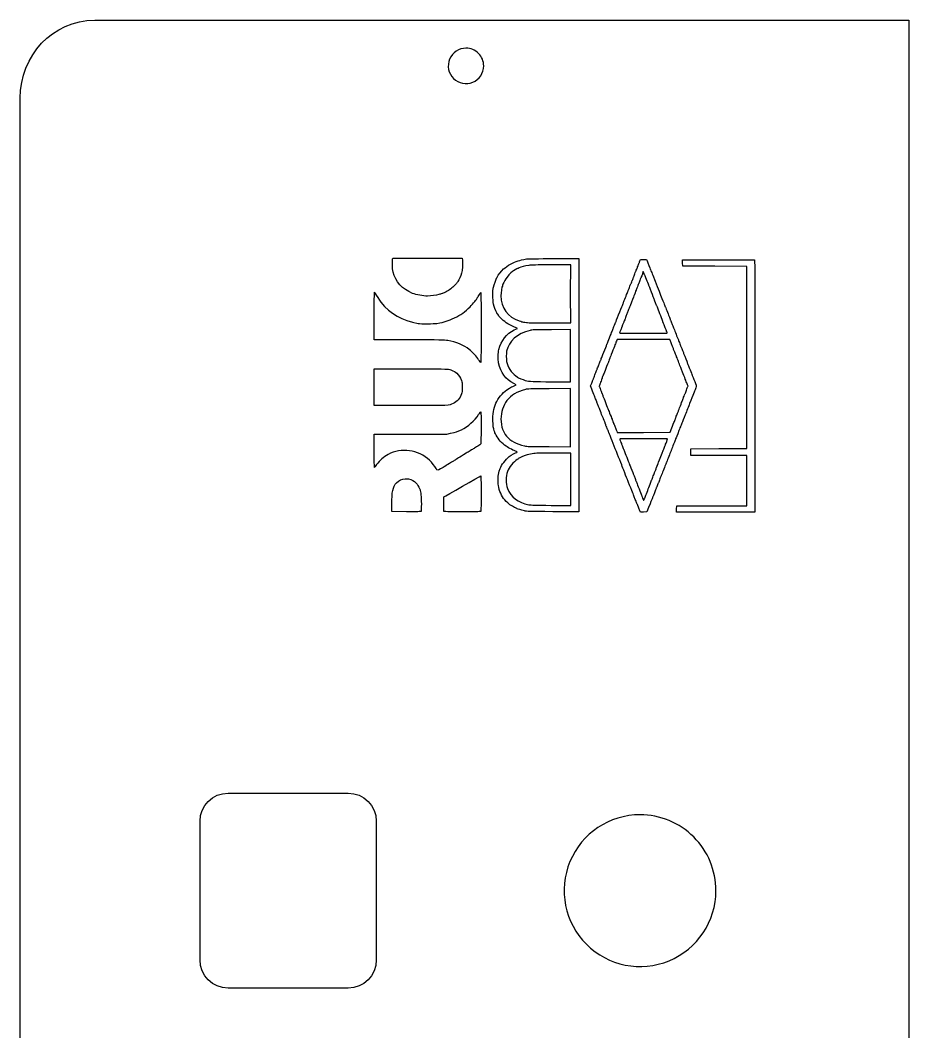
# Model space of a CAD drawing. Extents: x -79 to 143, y 137 to 297.
# Drawn here: x 0.1 to 70.1, y 217.2 to 296.9 of the extents above; entities that cross this region are included whole.
import ezdxf

# ---------------------------------------------------------------- set-up
doc = ezdxf.new("R2010")
doc.units = 0
doc.layers.add('Vrstva_1', color=7, linetype='CONTINUOUS')

msp = doc.modelspace()

# ---------------------------------------------------------------- linework, layer by layer
at = {"layer": 'Vrstva_1', "color": 7}
for points in [[(70.132368, 296.86771), (70.132368, 136.867768), (5.99985, 136.867768)], [(5.99985, 296.86771), (70.132368, 296.86771)], [(0.132376, 142.735558), (0.132376, 290.73527)]]:
    msp.add_lwpolyline(points, dxfattribs=at)
for points in [[(35.250248, 294.662929)], [(48.964031, 234.261371)]]:
    msp.add_lwpolyline(points, close=True, dxfattribs=at)
at = {"layer": 'Vrstva_1', "color": 5}
for points in [[(29.469057, 278.050285), (29.487957, 278.109085), (32.216077, 278.109085), (34.944217, 278.109085), (34.962317, 277.963155)], [(40.192578, 277.545055), (40.192338, 277.545295)], [(41.903068, 273.011455), (43.496368, 273.011455), (43.496358, 275.298005), (43.496368, 277.584555), (41.989778, 277.585555)], [(42.158007, 278.082975), (44.149757, 278.082975), (44.149677, 268.108675)], [(48.951497, 277.905075), (48.995797, 278.005355), (49.234007, 278.005355), (49.472287, 278.005355), (49.515457, 277.906515)], [(58.004688, 268.040285), (58.004678, 258.110903), (54.919008, 258.110903), (51.833339, 258.110903), (51.841339, 258.352723), (51.849339, 258.594543), (54.613789, 258.601543), (57.378259, 258.608543), (57.378259, 260.595164), (57.378259, 262.581795), (55.169299, 262.581795), (52.960349, 262.581795), (52.960369, 262.843055), (52.960389, 263.104315), (55.162799, 263.111315), (57.365219, 263.118315), (57.365219, 270.294075), (57.365219, 277.469895), (54.842569, 277.482995), (52.319919, 277.496095), (52.319899, 277.744445), (52.319879, 277.992795), (55.145219, 277.999795)], [(57.988109, 277.988895), (57.987088, 277.987215)], [(49.144136, 276.867395), (49.143747, 276.867385)], [(49.258636, 276.971955), (49.215036, 277.076525), (49.189736, 276.985025)], [(36.421438, 275.403305), (36.421417, 275.403045)], [(30.745648, 271.677945), (28.020408, 271.678335), (28.020398, 273.560525)], [(39.056337, 272.468475), (39.300397, 272.589495), (39.195847, 272.631495)], [(40.293818, 272.426235), (40.293778, 272.426025)], [(42.038768, 268.384655), (43.496138, 268.384445), (43.496138, 270.438085), (43.496148, 272.491735), (41.986488, 272.482735)], [(51.358606, 271.580755), (51.306806, 271.704925), (49.232436, 271.704925), (47.158076, 271.704925), (47.104317, 271.588255)], [(30.868257, 266.502255), (28.020467, 266.502255), (28.020467, 267.953105), (28.020477, 269.403955), (30.876417, 269.400955)], [(39.085597, 268.078805), (39.210597, 268.137305), (39.022807, 268.236905)], [(41.803438, 263.266955), (43.496108, 263.256755), (43.496108, 265.547765), (43.496108, 267.838765), (41.803438, 267.828765)], [(44.149677, 268.108675), (44.149677, 258.134403), (42.104087, 258.144903)], [(45.153207, 267.807265), (45.063407, 268.052605), (45.108907, 268.173245)], [(39.927788, 267.772165), (39.927808, 267.772745)], [(36.422107, 266.013055), (36.421797, 266.013055)], [(47.124437, 264.482555), (47.167337, 264.384355), (49.246497, 264.391355), (51.325637, 264.398355), (51.460906, 264.738195)], [(28.020707, 262.928845), (28.020707, 264.254215), (30.876657, 264.254825), (33.732597, 264.255435), (34.020167, 264.317335)], [(47.365048, 263.868755), (47.365087, 263.868565)], [(40.474077, 262.711835), (40.473347, 262.711905)], [(41.961017, 258.641573), (43.496847, 258.629673), (43.496847, 260.696844), (43.496847, 262.764035), (42.153657, 262.764035)], [(30.725617, 260.735054), (30.725977, 260.734924)], [(36.437557, 259.590113), (36.437897, 259.590043)], [(30.554327, 258.143353), (29.418897, 258.150353), (29.410897, 258.712393)], [(49.634017, 258.476783), (49.494427, 258.123893), (49.241087, 258.116893), (48.987747, 258.109893), (48.937447, 258.221933)]]:
    msp.add_lwpolyline(points, dxfattribs=at)
msp.add_lwpolyline([(33.862267, 269.376155)], close=True, dxfattribs=at)
at = {"layer": 'Vrstva_1', "color": 1}
for points in [[(16.519902, 235.969394), (25.961182, 235.969394)], [(14.296782, 222.821364), (14.296782, 233.746284)], [(28.184302, 233.746284), (28.184302, 222.821364)], [(25.961182, 220.598244), (16.519902, 220.598244)]]:
    msp.add_lwpolyline(points, dxfattribs=at)
msp.add_lwpolyline([(28.184302, 233.746284)], close=True, dxfattribs=at)
at = {"layer": 'Vrstva_1', "color": 7}
for points in [[(0.132376, 290.73527), (0.132376, 294.05927), (2.675853, 296.86771), (5.99985, 296.86771)], [(35.250248, 294.662929), (34.686235, 294.662929), (34.177759, 294.323176), (33.961921, 293.802096)], [(36.236291, 294.254497), (35.974776, 294.516012), (35.620086, 294.662929), (35.250248, 294.662929)], [(36.644724, 293.268453), (36.644724, 293.638291), (36.497806, 293.992982), (36.236291, 294.254497)], [(33.961921, 293.802096), (33.746082, 293.281016), (33.865388, 292.681227), (34.264205, 292.28241)], [(35.783891, 291.980126), (36.304971, 292.195964), (36.644724, 292.704441), (36.644724, 293.268453)], [(34.264205, 292.28241), (34.663022, 291.883593), (35.262811, 291.764287), (35.783891, 291.980126)], [(48.964031, 234.261371), (46.546338, 234.261371), (44.366706, 232.804988), (43.441494, 230.571331)], [(53.190797, 232.510587), (52.069789, 233.631596), (50.549376, 234.261371), (48.964031, 234.261371)], [(54.941581, 228.283821), (54.941581, 229.869166), (54.311806, 231.389579), (53.190797, 232.510587)], [(43.441494, 230.571331), (42.516283, 228.337673), (43.027697, 225.766622), (44.737265, 224.057055)], [(51.251541, 222.761284), (53.485198, 223.686496), (54.941581, 225.866128), (54.941581, 228.283821)], [(44.737265, 224.057055), (46.446832, 222.347487), (49.017883, 221.836073), (51.251541, 222.761284)]]:
    msp.add_open_spline(points, degree=3, dxfattribs=at)
at = {"layer": 'Vrstva_1', "color": 5}
for points in [[(29.507057, 277.027265), (29.460257, 277.213625), (29.448857, 277.331805), (29.449557, 277.625495)], [(29.449557, 277.625495), (29.450067, 277.826785), (29.458557, 278.017945), (29.469057, 278.050285)], [(34.962317, 277.963155), (34.993317, 277.715175), (34.957317, 277.123115), (34.899617, 276.928545)], [(38.209117, 277.267565), (38.510597, 277.545925), (38.973687, 277.806465), (39.357877, 277.913865)], [(39.357877, 277.913865), (39.506277, 277.955365), (39.729437, 278.003365), (40.020957, 278.056475)], [(40.192338, 277.545295), (39.881368, 277.500595), (39.601398, 277.428295), (39.429398, 277.348195)], [(40.020957, 278.056475), (40.110857, 278.072875), (40.926017, 278.082975), (42.158007, 278.082975)], [(41.989778, 277.585555), (40.743638, 277.586515), (40.432978, 277.579555), (40.192578, 277.545055)], [(48.698297, 277.260255), (48.716797, 277.317655), (48.739897, 277.376575), (48.750497, 277.390965)], [(48.750497, 277.390965), (48.761597, 277.405265), (48.784397, 277.462365), (48.802097, 277.517675)], [(48.802097, 277.517675), (48.819997, 277.572975), (48.850797, 277.649455), (48.870697, 277.687585)], [(48.870697, 277.687585), (48.890297, 277.725885), (48.906897, 277.767685), (48.906997, 277.780885)], [(48.906997, 277.780885), (48.907387, 277.793885), (48.927497, 277.849785), (48.951497, 277.905075)], [(49.515457, 277.906515), (49.579957, 277.759615), (49.770077, 277.275565), (49.770077, 277.258475)], [(55.145219, 277.999795), (56.699149, 278.003795), (57.978459, 277.998795), (57.988109, 277.988895)], [(57.987088, 277.987215), (57.997088, 277.977215), (58.004688, 273.501445), (58.004688, 268.040285)], [(31.043067, 275.343865), (30.225377, 275.678435), (29.701657, 276.252415), (29.507057, 277.027265)], [(34.899617, 276.928545), (34.844717, 276.742865), (34.681407, 276.381145), (34.611167, 276.288755)], [(37.509937, 276.161565), (37.566737, 276.350425), (37.690867, 276.625455), (37.725417, 276.640835)], [(37.725417, 276.640835), (37.736017, 276.645835), (37.745017, 276.663235), (37.745217, 276.680035)], [(37.745217, 276.680035), (37.745407, 276.733735), (38.053597, 277.123975), (38.209117, 277.267565)], [(38.924758, 277.077945), (38.790108, 276.974195), (38.468658, 276.631835), (38.383398, 276.501375)], [(39.306628, 277.298695), (39.288028, 277.298715), (38.980308, 277.120755), (38.924758, 277.077945)], [(39.429398, 277.348195), (39.370898, 277.320995), (39.315718, 277.298695), (39.306628, 277.298695)], [(48.410797, 276.528305), (48.429297, 276.585705), (48.452297, 276.644555), (48.461997, 276.659015)], [(48.461997, 276.659015), (48.472097, 276.673415), (48.513497, 276.779275), (48.553997, 276.894285)], [(48.553997, 276.894285), (48.594197, 277.009395), (48.636097, 277.115185), (48.646597, 277.129545)], [(48.646597, 277.129545), (48.656697, 277.143945), (48.680297, 277.202745), (48.698297, 277.260255)], [(49.039247, 276.605975), (49.029147, 276.591575), (48.987747, 276.485715), (48.947247, 276.370715)], [(49.090447, 276.736695), (49.071947, 276.679295), (49.048947, 276.620445), (49.039247, 276.605975)], [(49.143747, 276.867385), (49.132647, 276.852985), (49.108547, 276.794185), (49.090447, 276.736695)], [(49.189736, 276.985025), (49.175836, 276.934725), (49.154836, 276.881895), (49.144136, 276.867395)], [(49.325836, 276.815105), (49.312836, 276.843905), (49.282636, 276.914405), (49.258636, 276.971955)], [(49.417936, 276.579835), (49.380236, 276.680485), (49.338836, 276.786355), (49.325836, 276.815105)], [(49.618267, 276.078045), (49.552367, 276.229665), (49.498117, 276.365585), (49.417936, 276.579835)], [(49.770077, 277.258475), (49.769957, 277.250475), (49.791977, 277.194175), (49.818577, 277.133905)], [(49.818577, 277.133905), (49.845277, 277.073605), (49.908877, 276.918365), (49.959997, 276.788965)], [(49.959997, 276.788965), (50.501547, 275.417155), (50.787337, 274.691485), (50.860847, 274.501585)], [(34.302577, 275.922375), (34.099737, 275.719215), (33.827147, 275.528105), (33.592247, 275.424345)], [(34.529567, 276.171675), (34.507967, 276.137975), (34.405897, 276.025785), (34.302577, 275.922375)], [(34.611167, 276.288755), (34.587867, 276.258055), (34.551167, 276.205355), (34.529567, 276.171675)], [(37.367237, 275.024435), (37.354837, 275.366705), (37.381737, 275.739695), (37.430537, 275.900165)], [(37.430537, 275.900165), (37.443137, 275.943465), (37.479837, 276.060815), (37.509937, 276.161565)], [(38.113048, 275.924915), (38.078948, 275.890115), (38.006718, 275.379325), (38.006658, 275.173195)], [(38.137848, 275.990315), (38.137078, 275.968115), (38.126048, 275.938615), (38.113048, 275.924915)], [(38.383398, 276.501375), (38.271308, 276.329945), (38.139008, 276.054485), (38.137848, 275.990315)], [(48.052867, 275.626425), (48.071767, 275.662225), (48.120067, 275.785905), (48.161197, 275.900905)], [(48.161197, 275.900905), (48.202397, 276.015915), (48.244297, 276.121805), (48.254697, 276.136185)], [(48.254697, 276.136185), (48.264797, 276.150585), (48.288397, 276.209385), (48.306397, 276.266895)], [(48.306397, 276.266895), (48.324897, 276.324295), (48.347997, 276.383215), (48.358597, 276.397605)], [(48.358597, 276.397605), (48.369697, 276.411905), (48.392797, 276.470805), (48.410797, 276.528305)], [(48.750637, 275.860965), (48.702837, 275.724375), (48.655837, 275.600845), (48.646127, 275.586475)], [(48.855547, 276.135445), (48.845447, 276.121045), (48.798447, 275.997555), (48.750637, 275.860965)], [(48.947247, 276.370715), (48.907047, 276.255595), (48.865447, 276.149805), (48.855547, 276.135445)], [(49.665867, 275.953815), (49.665927, 275.961815), (49.644367, 276.017715), (49.618267, 276.078045)], [(49.858717, 275.449165), (49.752647, 275.718705), (49.665867, 275.945805), (49.665867, 275.953815)], [(28.020398, 273.560525), (28.020398, 274.595725), (28.030398, 275.442705), (28.041498, 275.442705)], [(28.041498, 275.442705), (28.053098, 275.442705), (28.082098, 275.398605), (28.105998, 275.344705)], [(28.105998, 275.344705), (28.174998, 275.188775), (28.396548, 274.844035), (28.552198, 274.650285)], [(32.224257, 275.128995), (31.875897, 275.128995), (31.321977, 275.229765), (31.043067, 275.343865)], [(33.112327, 275.247995), (32.942167, 275.190495), (32.483097, 275.128995), (32.224257, 275.128995)], [(33.252157, 275.285795), (33.236857, 275.285765), (33.173957, 275.268795), (33.112327, 275.247995)], [(33.362307, 275.322495), (33.316907, 275.302295), (33.267407, 275.285795), (33.252157, 275.285795)], [(33.592247, 275.424345), (33.511047, 275.388545), (33.407627, 275.342645), (33.362307, 275.322495)], [(36.124238, 274.962425), (36.123948, 274.972925), (36.140538, 275.000025), (36.161138, 275.022625)], [(36.161138, 275.022625), (36.181438, 275.045325), (36.244538, 275.149955), (36.301498, 275.255125)], [(36.301498, 275.255125), (36.376098, 275.392785), (36.409548, 275.434295), (36.421438, 275.403305)], [(36.421417, 275.403045), (36.443117, 275.346545), (36.443017, 269.914455), (36.421307, 269.892785)], [(37.471037, 274.305545), (37.391337, 274.591495), (37.380137, 274.668655), (37.367237, 275.024435)], [(38.006658, 275.173195), (38.006658, 274.194245), (38.539848, 273.457835), (39.449618, 273.180255)], [(47.667427, 274.646105), (47.686227, 274.689205), (47.751127, 274.853925), (47.811457, 275.012095)], [(47.811457, 275.012095), (47.871857, 275.170255), (47.943247, 275.348995), (47.970067, 275.409315)], [(47.970067, 275.409315), (47.996967, 275.469615), (48.019067, 275.528455), (48.019067, 275.540025)], [(48.019067, 275.540025), (48.019067, 275.551625), (48.034667, 275.590425), (48.052867, 275.626425)], [(48.473727, 275.142065), (48.440027, 275.064765), (48.325927, 274.766655), (48.173307, 274.357825)], [(48.568127, 275.390415), (48.534827, 275.297015), (48.492427, 275.185205), (48.473727, 275.142065)], [(48.646127, 275.586475), (48.636027, 275.572075), (48.601227, 275.483865), (48.568127, 275.390415)], [(50.071047, 274.893715), (50.060347, 274.929615), (49.964788, 275.179615), (49.858717, 275.449165)], [(28.552198, 274.650285), (29.291898, 273.729515), (30.219328, 273.200525), (31.484118, 272.977935)], [(34.346558, 273.411955), (34.839988, 273.648095), (35.180558, 273.891665), (35.579348, 274.293615)], [(35.579348, 274.293615), (35.805288, 274.521325), (36.124238, 274.912825), (36.124238, 274.962425)], [(37.715297, 273.743505), (37.679997, 273.770305), (37.513167, 274.154415), (37.471037, 274.305545)], [(47.276417, 273.660165), (47.400037, 273.972385), (47.530807, 274.304315), (47.567137, 274.397775)], [(47.567137, 274.397775), (47.603437, 274.491175), (47.648637, 274.602985), (47.667427, 274.646105)], [(48.173307, 274.357825), (48.130407, 274.242815), (48.079007, 274.113395), (48.058997, 274.070285)], [(50.109247, 274.802215), (50.098947, 274.816615), (50.081747, 274.857815), (50.071047, 274.893715)], [(50.188247, 274.606155), (50.155047, 274.699655), (50.119447, 274.787835), (50.109247, 274.802215)], [(50.282147, 274.357815), (50.263647, 274.400915), (50.221347, 274.512695), (50.188247, 274.606155)], [(50.380547, 274.109475), (50.344947, 274.202875), (50.300647, 274.314685), (50.282147, 274.357815)], [(50.860847, 274.501585), (50.897047, 274.408085), (50.942147, 274.296375), (50.961167, 274.253245)], [(50.961167, 274.253245), (50.980167, 274.210145), (51.049867, 274.033655), (51.116037, 273.861125)], [(32.961098, 272.980935), (33.577588, 273.088785), (33.845258, 273.172055), (34.346558, 273.411955)], [(37.804597, 273.619055), (37.764897, 273.680355), (37.724697, 273.736315), (37.715297, 273.743505)], [(38.085077, 273.303565), (37.970507, 273.415825), (37.844317, 273.557795), (37.804597, 273.619055)], [(47.051747, 273.075915), (47.052097, 273.084915), (47.152897, 273.347915), (47.276417, 273.660165)], [(47.902597, 273.655825), (47.881197, 273.610625), (47.828397, 273.473475), (47.784447, 273.351255)], [(47.940697, 273.778525), (47.940957, 273.756325), (47.923097, 273.701325), (47.902597, 273.655825)], [(47.963597, 273.833225), (47.950797, 273.825225), (47.940297, 273.800725), (47.940697, 273.778525)], [(48.004797, 273.919725), (47.994797, 273.880025), (47.976497, 273.841025), (47.963597, 273.833225)], [(48.058997, 274.070285), (48.039097, 274.027185), (48.014697, 273.959405), (48.004797, 273.919725)], [(50.588467, 273.573575), (50.509767, 273.774855), (50.416187, 274.016015), (50.380547, 274.109475)], [(50.750877, 273.142235), (50.740277, 273.178135), (50.667177, 273.372285), (50.588467, 273.573575)], [(51.116037, 273.861125), (51.182137, 273.688595), (51.252157, 273.512135), (51.271467, 273.469005)], [(51.271467, 273.469005), (51.290667, 273.425905), (51.315267, 273.361175), (51.325767, 273.325215)], [(31.484118, 272.977935), (31.692838, 272.941235), (32.746588, 272.943135), (32.961098, 272.980935)], [(39.195847, 272.631495), (38.709717, 272.826605), (38.349117, 273.044775), (38.085077, 273.303565)], [(39.449618, 273.180255), (39.525818, 273.157055), (39.614938, 273.127255), (39.647598, 273.114255)], [(39.647598, 273.114255), (39.680298, 273.101155), (39.842638, 273.072755), (40.008398, 273.050955)], [(40.008398, 273.050955), (40.248848, 273.019455), (40.631878, 273.011455), (41.903068, 273.011455)], [(46.816457, 272.502545), (46.844257, 272.560045), (46.867457, 272.616565), (46.867857, 272.628135)], [(46.867857, 272.628135), (46.868827, 272.647235), (46.914957, 272.757535), (47.014447, 272.977015)], [(47.014447, 272.977015), (47.034847, 273.022315), (47.051747, 273.066815), (47.051747, 273.075915)], [(47.510467, 272.636405), (47.490067, 272.591005), (47.449867, 272.495215), (47.422267, 272.423335)], [(47.548667, 272.744105), (47.549037, 272.730005), (47.531567, 272.681605), (47.510467, 272.636405)], [(47.680567, 273.076785), (47.614067, 272.931555), (47.548717, 272.766685), (47.548667, 272.744105)], [(47.784447, 273.351255), (47.740547, 273.229055), (47.693747, 273.105525), (47.680567, 273.076785)], [(50.788877, 273.050735), (50.778577, 273.065135), (50.761377, 273.106335), (50.750877, 273.142235)], [(50.868077, 272.854675), (50.834877, 272.948075), (50.799077, 273.036365), (50.788877, 273.050735)], [(50.974997, 272.579285), (50.949497, 272.637285), (50.901397, 272.761225), (50.868077, 272.854675)], [(51.325767, 273.325215), (51.336367, 273.289315), (51.353767, 273.248115), (51.364467, 273.233715)], [(51.364467, 273.233715), (51.375167, 273.219315), (51.398867, 273.160515), (51.417067, 273.102995)], [(51.417067, 273.102995), (51.435267, 273.045495), (51.458267, 272.986665), (51.468467, 272.972275)], [(51.468467, 272.972275), (51.478667, 272.957875), (51.514067, 272.869675), (51.547267, 272.776215)], [(51.547267, 272.776215), (51.580467, 272.682715), (51.622867, 272.571005), (51.641467, 272.527875)], [(37.832307, 270.920195), (38.019997, 271.621675), (38.452877, 272.169235), (39.056337, 272.468475)], [(40.293778, 272.426025), (39.262127, 272.159995), (38.630867, 271.595705), (38.450828, 270.778595)], [(41.986488, 272.482735), (40.635378, 272.474735), (40.457598, 272.468535), (40.293818, 272.426235)], [(46.421397, 271.504055), (46.491997, 271.661565), (46.764197, 272.352915), (46.765257, 272.377365)], [(46.765257, 272.377365), (46.766187, 272.388565), (46.788557, 272.445065), (46.816457, 272.502545)], [(47.352767, 272.246885), (47.334867, 272.203485), (47.433467, 272.201085), (49.218527, 272.201185)], [(47.422267, 272.423335), (47.394767, 272.351435), (47.363367, 272.272035), (47.352767, 272.246885)], [(49.218527, 272.201185), (51.066977, 272.201185), (51.103507, 272.202135), (51.103497, 272.251885)], [(51.039197, 272.402585), (51.029197, 272.441785), (51.000397, 272.521275), (50.974997, 272.579285)], [(51.080297, 272.316985), (51.067497, 272.324985), (51.048997, 272.363385), (51.039197, 272.402585)], [(51.103497, 272.251885), (51.103717, 272.279685), (51.093197, 272.309085), (51.080297, 272.316985)], [(51.641467, 272.527875), (51.660167, 272.484775), (51.729767, 272.308285), (51.796357, 272.135755)], [(51.796357, 272.135755), (51.862857, 271.963215), (51.934236, 271.784985), (51.954777, 271.739685)], [(33.823778, 271.626945), (33.493098, 271.674345), (33.299387, 271.677545), (30.745648, 271.677945)], [(35.509908, 270.921325), (35.084858, 271.271865), (34.451088, 271.537085), (33.823778, 271.626945)], [(45.941407, 270.280515), (46.017807, 270.456975), (46.372197, 271.357625), (46.372197, 271.375315)], [(46.372197, 271.375315), (46.371927, 271.385915), (46.394597, 271.443615), (46.421397, 271.504055)], [(47.051417, 271.458385), (47.051627, 271.443685), (46.884887, 271.012275), (46.696347, 270.538625)], [(47.104317, 271.588255), (47.075117, 271.524355), (47.051417, 271.465885), (47.051417, 271.458385)], [(51.470296, 271.299735), (51.437396, 271.386035), (51.387196, 271.512455), (51.358606, 271.580755)], [(51.565396, 271.060505), (51.545996, 271.105805), (51.503196, 271.213475), (51.470296, 271.299735)], [(51.600796, 270.955935), (51.600936, 270.968035), (51.584696, 271.015235), (51.565396, 271.060505)], [(51.954777, 271.739685), (51.975377, 271.694385), (51.992177, 271.647285), (51.992277, 271.635105)], [(51.992277, 271.635105), (51.992127, 271.622905), (52.008777, 271.581705), (52.028577, 271.543505)], [(52.028577, 271.543505), (52.048477, 271.505305), (52.079277, 271.428915), (52.097177, 271.373595)], [(52.097177, 271.373595), (52.114977, 271.318295), (52.137977, 271.261265), (52.148277, 271.246905)], [(52.148277, 271.246905), (52.158577, 271.232505), (52.200677, 271.126665), (52.241777, 271.011635)], [(52.241777, 271.011635), (52.282877, 270.896605), (52.331577, 270.773095), (52.350087, 270.737145)], [(36.246717, 270.117165), (36.105337, 270.332875), (35.740097, 270.731485), (35.509908, 270.921325)], [(37.819207, 269.861465), (37.767707, 270.092645), (37.775407, 270.706895), (37.832307, 270.920195)], [(38.450828, 270.778595), (38.414428, 270.615605), (38.414628, 270.166905), (38.450418, 269.979105)], [(45.888307, 270.136745), (45.898907, 270.172645), (45.922507, 270.237455), (45.941407, 270.280515)], [(46.579987, 270.224935), (46.579607, 270.211935), (46.555887, 270.154335), (46.528687, 270.096775)], [(46.696347, 270.538625), (46.632847, 270.379065), (46.580467, 270.237915), (46.579987, 270.224935)], [(51.634596, 270.868435), (51.616096, 270.904435), (51.600896, 270.943735), (51.600796, 270.955935)], [(51.728796, 270.633155), (51.695396, 270.726555), (51.653096, 270.832485), (51.634596, 270.868435)], [(51.824196, 270.384815), (51.805096, 270.427915), (51.762096, 270.539705), (51.728796, 270.633155)], [(51.954206, 270.058045), (51.901906, 270.194645), (51.843356, 270.341675), (51.824196, 270.384815)], [(52.350087, 270.737145), (52.368587, 270.701145), (52.383887, 270.661745), (52.383887, 270.649645)], [(52.383887, 270.649645), (52.383737, 270.637545), (52.400987, 270.590445), (52.421887, 270.545075)], [(52.421887, 270.545075), (52.489987, 270.396605), (52.671627, 269.940375), (52.671627, 269.917675)], [(30.876417, 269.400955), (32.447187, 269.398955), (33.790837, 269.388155), (33.862267, 269.376155)], [(36.421307, 269.892785), (36.412307, 269.883785), (36.333707, 269.984585), (36.246717, 270.117165)], [(39.022807, 268.236905), (38.361847, 268.587485), (37.991997, 269.086715), (37.819207, 269.861465)], [(38.450418, 269.979105), (38.534118, 269.539385), (38.830698, 269.079665), (39.183978, 268.842035)], [(45.560707, 269.313305), (45.570807, 269.327705), (45.612207, 269.433555), (45.652707, 269.548565)], [(45.652707, 269.548565), (45.692907, 269.663705), (45.734907, 269.769475), (45.745307, 269.783825)], [(45.745307, 269.783825), (45.755407, 269.798225), (45.779007, 269.857025), (45.797107, 269.914535)], [(45.797107, 269.914535), (45.815607, 269.971935), (45.838807, 270.030855), (45.849707, 270.045245)], [(45.849707, 270.045245), (45.860807, 270.059545), (45.877907, 270.100845), (45.888307, 270.136745)], [(46.441087, 269.865435), (46.407587, 269.787835), (46.281567, 269.463685), (46.124337, 269.051115)], [(46.477387, 269.970025), (46.477197, 269.957725), (46.460487, 269.910725), (46.441087, 269.865435)], [(46.528687, 270.096775), (46.500887, 270.039275), (46.477787, 269.982215), (46.477387, 269.970025)], [(52.421606, 268.863065), (52.117326, 269.636095), (52.046716, 269.816635), (51.954206, 270.058045)], [(52.671627, 269.917675), (52.671477, 269.905575), (52.688927, 269.858475), (52.710027, 269.813105)], [(52.710027, 269.813105), (52.760327, 269.705145), (53.063767, 268.936595), (53.063767, 268.917135)], [(33.862197, 269.376135), (33.933597, 269.364135), (34.016007, 269.343835), (34.045187, 269.330835)], [(34.045187, 269.330835), (34.313127, 269.212045), (34.404077, 269.159115), (34.520737, 269.054135)], [(34.520737, 269.054135), (34.685797, 268.905625), (34.813577, 268.713985), (34.897527, 268.489015)], [(39.183978, 268.842035), (39.248078, 268.798935), (39.306338, 268.756835), (39.313518, 268.748435)], [(39.313518, 268.748435), (39.348618, 268.707635), (39.743738, 268.541185), (39.921038, 268.492545)], [(45.260107, 268.556855), (45.281307, 268.584755), (45.298807, 268.625255), (45.299507, 268.646755)], [(45.299507, 268.646755), (45.300097, 268.668255), (45.316307, 268.717355), (45.336907, 268.755285)], [(45.336907, 268.755285), (45.356507, 268.793585), (45.387607, 268.869895), (45.405507, 268.925205)], [(45.405507, 268.925205), (45.423407, 268.980505), (45.446607, 269.037525), (45.457207, 269.051885)], [(45.457207, 269.051885), (45.468307, 269.066185), (45.491407, 269.125085), (45.509407, 269.182585)], [(45.509407, 269.182585), (45.527907, 269.239985), (45.550907, 269.298835), (45.560707, 269.313305)], [(45.957307, 268.608335), (45.944507, 268.600335), (45.926007, 268.561935), (45.916207, 268.522735)], [(45.980207, 268.663035), (45.980467, 268.640835), (45.969807, 268.616335), (45.957307, 268.608335)], [(46.017207, 268.785765), (45.996807, 268.740465), (45.979807, 268.685275), (45.980207, 268.663035)], [(46.124337, 269.051115), (46.085937, 268.950465), (46.037737, 268.831065), (46.017207, 268.785765)], [(52.568006, 268.470945), (52.567936, 268.482245), (52.502006, 268.658725), (52.421606, 268.863065)], [(53.063767, 268.917135), (53.063657, 268.909135), (53.080667, 268.865035), (53.101367, 268.819735)], [(53.101367, 268.819735), (53.152267, 268.708015), (53.250807, 268.463245), (53.336787, 268.234505)], [(34.960827, 267.953115), (34.960647, 267.630595), (34.952827, 267.566965), (34.897427, 267.417205)], [(34.897527, 268.489015), (34.953527, 268.338795), (34.960927, 268.276655), (34.960827, 267.953115)], [(38.323767, 267.632445), (38.464447, 267.748425), (38.892217, 268.017355), (38.939267, 268.019405)], [(38.939267, 268.019405), (38.951067, 268.019865), (39.016767, 268.046605), (39.085597, 268.078805)], [(39.921038, 268.492545), (40.263388, 268.398645), (40.533118, 268.384875), (42.038768, 268.384655)], [(41.803438, 267.828765), (40.277698, 267.820765), (40.092738, 267.814665), (39.927788, 267.772165)], [(45.108907, 268.173245), (45.133907, 268.239645), (45.169507, 268.323295), (45.188007, 268.359225)], [(45.367267, 267.270415), (45.301967, 267.413395), (45.245807, 267.554435), (45.153207, 267.807265)], [(45.188007, 268.359225), (45.205907, 268.395325), (45.221607, 268.442925), (45.221607, 268.465355)], [(45.221607, 268.465355), (45.221417, 268.487855), (45.239007, 268.528955), (45.260107, 268.556855)], [(45.758507, 268.096965), (45.737007, 268.055365), (45.730307, 268.014765), (45.742707, 268.006965)], [(45.742707, 268.006965), (45.755507, 267.998965), (45.773907, 267.960665), (45.783707, 267.921465)], [(45.797707, 268.201485), (45.797597, 268.185585), (45.780107, 268.138585), (45.758507, 268.096965)], [(45.783707, 267.921465), (45.793707, 267.882265), (45.823507, 267.802355), (45.850007, 267.743855)], [(45.848007, 268.340925), (45.820307, 268.280125), (45.797707, 268.217355), (45.797707, 268.201485)], [(45.916207, 268.522735), (45.906207, 268.483535), (45.875507, 268.401775), (45.848007, 268.340925)], [(52.604306, 268.380945), (52.584406, 268.419145), (52.568106, 268.459545), (52.568006, 268.470945)], [(52.672906, 268.211025), (52.655006, 268.266325), (52.624206, 268.342805), (52.604306, 268.380945)], [(52.619976, 267.726435), (52.663376, 267.845915), (52.711476, 267.967255), (52.726806, 267.996065)], [(52.729806, 268.079465), (52.716306, 268.096465), (52.690606, 268.155765), (52.672906, 268.211025)], [(52.726806, 267.996065), (52.744906, 268.028965), (52.746006, 268.059865), (52.729806, 268.079465)], [(53.336787, 268.234505), (53.413787, 268.029705), (53.411587, 268.001575), (53.298987, 267.744005)], [(34.897427, 267.417205), (34.768557, 267.070745), (34.534917, 266.805545), (34.232987, 266.662885)], [(37.547477, 266.547035), (37.678897, 266.911145), (38.009547, 267.373405), (38.323767, 267.632445)], [(39.927808, 267.772745), (39.252058, 267.598885), (38.833837, 267.346045), (38.474948, 266.894425)], [(45.405767, 267.165835), (45.404927, 267.178135), (45.387967, 267.225035), (45.367267, 267.270415)], [(45.457167, 267.039095), (45.429367, 267.096595), (45.406167, 267.153645), (45.405767, 267.165835)], [(45.508567, 266.912325), (45.507727, 266.924625), (45.484967, 266.981525), (45.457167, 267.039095)], [(45.850007, 267.743855), (45.876607, 267.685355), (45.906607, 267.605425), (45.916307, 267.566245)], [(45.916307, 267.566245), (45.926307, 267.527045), (45.944507, 267.488545), (45.957407, 267.480645)], [(45.957407, 267.480645), (45.970207, 267.472645), (45.980707, 267.448145), (45.980707, 267.426045)], [(45.980707, 267.426045), (45.980967, 267.403845), (45.997507, 267.348745), (46.017907, 267.303405)], [(46.017907, 267.303405), (46.038407, 267.258105), (46.109807, 267.079875), (46.176397, 266.907335)], [(52.333067, 266.986345), (52.360867, 267.043845), (52.383967, 267.104115), (52.384467, 267.120265)], [(52.384467, 267.120265), (52.385207, 267.146265), (52.449167, 267.308155), (52.517216, 267.456895)], [(52.517216, 267.456895), (52.530116, 267.485695), (52.576616, 267.606945), (52.619976, 267.726435)], [(53.298987, 267.744005), (53.253887, 267.640825), (53.158757, 267.401485), (52.867547, 266.659135)], [(34.232987, 266.662885), (33.880967, 266.496565), (34.000097, 266.502255), (30.868257, 266.502255)], [(37.381157, 265.863715), (37.405957, 266.056755), (37.479557, 266.358835), (37.547477, 266.547035)], [(38.474948, 266.894425), (38.185398, 266.530025), (38.006708, 265.976385), (38.006688, 265.443575)], [(45.544767, 266.807765), (45.525367, 266.853065), (45.508967, 266.900165), (45.508567, 266.912325)], [(45.639867, 266.568545), (45.606967, 266.654845), (45.564167, 266.762465), (45.544767, 266.807765)], [(45.733767, 266.333275), (45.715067, 266.376375), (45.672767, 266.482285), (45.639867, 266.568545)], [(45.888237, 265.941155), (45.822037, 266.113685), (45.752537, 266.290135), (45.733767, 266.333275)], [(46.176397, 266.907335), (46.317757, 266.541485), (46.364457, 266.424865), (46.429666, 266.274845)], [(46.429666, 266.274845), (46.455866, 266.214545), (46.477366, 266.155705), (46.477466, 266.144135)], [(51.979676, 266.058335), (51.990076, 266.094235), (52.062176, 266.284995), (52.139716, 266.482145)], [(52.139716, 266.482145), (52.217316, 266.679295), (52.281317, 266.849855), (52.281767, 266.861195)], [(52.281767, 266.861195), (52.282697, 266.872395), (52.305067, 266.928895), (52.333067, 266.986345)], [(52.867547, 266.659135), (52.785847, 266.450645), (52.630617, 266.056575), (52.522727, 265.783395)], [(34.895897, 264.605655), (35.402867, 264.851325), (35.933607, 265.317575), (36.247217, 265.792785)], [(36.247217, 265.792785), (36.333617, 265.923715), (36.412287, 266.022855), (36.422107, 266.013055)], [(36.421797, 266.013055), (36.445097, 265.989855), (36.439997, 263.514825), (36.416797, 263.479515)], [(37.403157, 264.842285), (37.367757, 264.996205), (37.353457, 265.650225), (37.381157, 265.863715)], [(38.006688, 265.443575), (38.006648, 265.224725), (38.074488, 264.750625), (38.111128, 264.714065)], [(46.046587, 265.545075), (46.025687, 265.590375), (45.954387, 265.768615), (45.888237, 265.941155)], [(46.084487, 265.445575), (46.084907, 265.454575), (46.067387, 265.499675), (46.046587, 265.545075)], [(46.134787, 265.317925), (46.107087, 265.378725), (46.084487, 265.436185), (46.084487, 265.445575)], [(46.477466, 266.144135), (46.477466, 266.132535), (46.542166, 265.964285), (46.621106, 265.770185)], [(46.621106, 265.770185), (46.700006, 265.576085), (46.765096, 265.405515), (46.765637, 265.391135)], [(51.664876, 265.261025), (51.702676, 265.361655), (51.745076, 265.464445), (51.758876, 265.489405)], [(51.758876, 265.489405), (51.772776, 265.514405), (51.784376, 265.549605), (51.784076, 265.567905)], [(51.784076, 265.567905), (51.783796, 265.586205), (51.800576, 265.632205), (51.820776, 265.670205)], [(51.820776, 265.670205), (51.840376, 265.708405), (51.871476, 265.784825), (51.889376, 265.840125)], [(51.889376, 265.840125), (51.907276, 265.895425), (51.930576, 265.952455), (51.941276, 265.966835)], [(51.941276, 265.966835), (51.952376, 265.981135), (51.969276, 266.022435), (51.979676, 266.058335)], [(52.522727, 265.783395), (52.414847, 265.510215), (52.296887, 265.210245), (52.260667, 265.116785)], [(37.533257, 264.365415), (37.510757, 264.407915), (37.462257, 264.585975), (37.403157, 264.842285)], [(38.111128, 264.714065), (38.125428, 264.699765), (38.137128, 264.669865), (38.137428, 264.647565)], [(38.137428, 264.647565), (38.138008, 264.567865), (38.326028, 264.231525), (38.450788, 264.086845)], [(46.202987, 265.136125), (46.192987, 265.175325), (46.162487, 265.257095), (46.134787, 265.317925)], [(46.244187, 265.050525), (46.231387, 265.058525), (46.212987, 265.096925), (46.202987, 265.136125)], [(46.267587, 264.991925), (46.267867, 265.016125), (46.257087, 265.042525), (46.244187, 265.050525)], [(46.303787, 264.878375), (46.283887, 264.916575), (46.267587, 264.967675), (46.267587, 264.991925)], [(46.372387, 264.708445), (46.354487, 264.763745), (46.323587, 264.840235), (46.303787, 264.878375)], [(46.424087, 264.581755), (46.413487, 264.596155), (46.390087, 264.653155), (46.372387, 264.708445)], [(46.765637, 265.391135), (46.765947, 265.376835), (46.789437, 265.317935), (46.817137, 265.260425)], [(46.817137, 265.260425), (46.844937, 265.202925), (46.868037, 265.146375), (46.868437, 265.134805)], [(46.868437, 265.134805), (46.868467, 265.123405), (46.891337, 265.064405), (46.918337, 265.004105)], [(46.918337, 265.004105), (46.945237, 264.943805), (46.993037, 264.823855), (47.024437, 264.737595)], [(47.024437, 264.737595), (47.056037, 264.651295), (47.100937, 264.536565), (47.124437, 264.482555)], [(51.460906, 264.738195), (51.535306, 264.925095), (51.627037, 265.160385), (51.664876, 265.261025)], [(52.160167, 264.868445), (52.141367, 264.825245), (52.082767, 264.678255), (52.030367, 264.541675)], [(52.260667, 265.116785), (52.224467, 265.023285), (52.179167, 264.911565), (52.160167, 264.868445)], [(34.020167, 264.317335), (34.485897, 264.417685), (34.554837, 264.440385), (34.895897, 264.605655)], [(37.628457, 264.175685), (37.589457, 264.254785), (37.546657, 264.340145), (37.533257, 264.365415)], [(38.411527, 263.297265), (38.075277, 263.525665), (37.792367, 263.843035), (37.628457, 264.175685)], [(38.450788, 264.086845), (38.776118, 263.709585), (39.210428, 263.477045), (39.858308, 263.333255)], [(46.476187, 264.451065), (46.457987, 264.508565), (46.434587, 264.567395), (46.424087, 264.581755)], [(46.526487, 264.320365), (46.516487, 264.334765), (46.494287, 264.393565), (46.476187, 264.451065)], [(46.599087, 264.150435), (46.568687, 264.229535), (46.535987, 264.305985), (46.526487, 264.320365)], [(46.850317, 263.509975), (46.742547, 263.783155), (46.629497, 264.071365), (46.599087, 264.150435)], [(49.247228, 263.888355), (48.212008, 263.888345), (47.365048, 263.879355), (47.365048, 263.868755)], [(47.365087, 263.868565), (47.365227, 263.845865), (47.459387, 263.586615), (47.495867, 263.509115)], [(51.129398, 263.878355), (51.129808, 263.883355), (50.282418, 263.888355), (49.247228, 263.888355)], [(50.972598, 263.456965), (51.000098, 263.515365), (51.129478, 263.862785), (51.129398, 263.878355)], [(51.768417, 263.875065), (51.749617, 263.831965), (51.703217, 263.714305), (51.665336, 263.613635)], [(52.030367, 264.541675), (51.880737, 264.151685), (51.805427, 263.959885), (51.768417, 263.875065)], [(32.372977, 262.193195), (31.515697, 263.017505), (30.114417, 263.214095), (29.112077, 262.650685)], [(35.889187, 263.132915), (35.792087, 263.071415), (35.754147, 263.048215), (35.571807, 262.939155)], [(36.176747, 263.313435), (36.054587, 263.236935), (35.925137, 263.155695), (35.889187, 263.132915)], [(36.416797, 263.479515), (36.406597, 263.464715), (36.298997, 263.389915), (36.176747, 263.313435)], [(39.228457, 262.883515), (39.038357, 262.943015), (38.624057, 263.152905), (38.411527, 263.297265)], [(39.858308, 263.333255), (40.099018, 263.279855), (40.189628, 263.276755), (41.803438, 263.266955)], [(47.514597, 261.823855), (47.318227, 262.322985), (47.057457, 262.984895), (46.850317, 263.509975)], [(47.495867, 263.509115), (47.509367, 263.480315), (47.550367, 263.374485), (47.586767, 263.273845)], [(47.586767, 263.273845), (47.623267, 263.173205), (47.664067, 263.067325), (47.677667, 263.038575)], [(47.677667, 263.038575), (47.691167, 263.009775), (47.731167, 262.909825), (47.766567, 262.816375)], [(50.790698, 262.986415), (50.804598, 263.015015), (50.845098, 263.121045), (50.881598, 263.221695)], [(50.881598, 263.221695), (50.917898, 263.322395), (50.958998, 263.428215), (50.972598, 263.456965)], [(51.464527, 263.111855), (51.438027, 263.051655), (51.416827, 262.994505), (51.416827, 262.985105)], [(51.665336, 263.613635), (51.583236, 263.395705), (51.529007, 263.260155), (51.464527, 263.111855)], [(28.042907, 261.628315), (28.030907, 261.614515), (28.020707, 262.197045), (28.020707, 262.928845)], [(29.112077, 262.650685), (28.751677, 262.448125), (28.450587, 262.181455), (28.210167, 261.851875)], [(34.477607, 262.272245), (34.477577, 262.260545), (34.439407, 262.230645), (34.392607, 262.205845)], [(34.502807, 262.293545), (34.489007, 262.293505), (34.477607, 262.283545), (34.477607, 262.272245)], [(35.274857, 262.758305), (34.640137, 262.362915), (34.524907, 262.293545), (34.502807, 262.293545)], [(35.571807, 262.939155), (35.480307, 262.884455), (35.346747, 262.803095), (35.274857, 262.758305)], [(37.954247, 261.546635), (38.044947, 261.827825), (38.357797, 262.245055), (38.655777, 262.482115)], [(39.288107, 262.256365), (38.990987, 262.063575), (38.647177, 261.634025), (38.522757, 261.300104)], [(38.655777, 262.482115), (38.840757, 262.629275), (39.175487, 262.816315), (39.253857, 262.816315)], [(39.253857, 262.816315), (39.309257, 262.816325), (39.291357, 262.863815), (39.228457, 262.883515)], [(39.418047, 262.347765), (39.411047, 262.339765), (39.352347, 262.298165), (39.288107, 262.256365)], [(39.988977, 262.609455), (39.839907, 262.558755), (39.442317, 262.376565), (39.418047, 262.347765)], [(40.473347, 262.711905), (40.288327, 262.683205), (40.070358, 262.637105), (39.988977, 262.609455)], [(42.153657, 262.764035), (40.941217, 262.764035), (40.777757, 262.759035), (40.474077, 262.711835)], [(47.766567, 262.816375), (47.801967, 262.722975), (47.896687, 262.479265), (47.977077, 262.274925)], [(47.977077, 262.274925), (48.057477, 262.070585), (48.123227, 261.896425), (48.123227, 261.887905)], [(50.380758, 261.936805), (50.415858, 262.018305), (50.563218, 262.397545), (50.696998, 262.751145)], [(50.696998, 262.751145), (50.735098, 262.851775), (50.777298, 262.957665), (50.790698, 262.986415)], [(51.220507, 262.489535), (51.154007, 262.317015), (51.082627, 262.138775), (51.062107, 262.093465)], [(51.379227, 262.885605), (51.358827, 262.840205), (51.287027, 262.662065), (51.220507, 262.489535)], [(51.416827, 262.985105), (51.416397, 262.976105), (51.400227, 262.930805), (51.379227, 262.885605)], [(28.210167, 261.851875), (28.130467, 261.742575), (28.055157, 261.641965), (28.042907, 261.628315)], [(32.893427, 261.557335), (32.793317, 261.730975), (32.570287, 262.003465), (32.372977, 262.193195)], [(33.251467, 261.512935), (33.005067, 261.362514), (33.005757, 261.362424), (32.893427, 261.557335)], [(33.584757, 261.715415), (33.522157, 261.677815), (33.372277, 261.586685), (33.251467, 261.512935)], [(33.759347, 261.823025), (33.725847, 261.801425), (33.647217, 261.753025), (33.584757, 261.715415)], [(34.255367, 262.128845), (34.054457, 262.006355), (33.810617, 261.856005), (33.759347, 261.823025)], [(34.392607, 262.205845), (34.345907, 262.181045), (34.284117, 262.146345), (34.255367, 262.128845)], [(37.902347, 261.417755), (37.912447, 261.432155), (37.935947, 261.490155), (37.954247, 261.546635)], [(47.681867, 261.413555), (47.654867, 261.473855), (47.579637, 261.658515), (47.514597, 261.823855)], [(48.123227, 261.887905), (48.123027, 261.879905), (48.145327, 261.823005), (48.172327, 261.762755)], [(48.172327, 261.762755), (48.241827, 261.607375), (48.410777, 261.173664), (48.410968, 261.150034)], [(50.108908, 261.234924), (50.177008, 261.383644), (50.240908, 261.545545), (50.241658, 261.571555)], [(50.241658, 261.571555), (50.241868, 261.587755), (50.265258, 261.647955), (50.293058, 261.705475)], [(50.293058, 261.705475), (50.320858, 261.762975), (50.343958, 261.820025), (50.344458, 261.832215)], [(50.344458, 261.832215), (50.344648, 261.844515), (50.361358, 261.891515), (50.380758, 261.936805)], [(50.828907, 261.496165), (50.762407, 261.323634), (50.690917, 261.145394), (50.670187, 261.100094)], [(50.987307, 261.892245), (50.966907, 261.846945), (50.895407, 261.668705), (50.828907, 261.496165)], [(51.024707, 261.992855), (51.025097, 261.982655), (51.007807, 261.937555), (50.987307, 261.892245)], [(51.062107, 262.093465), (51.041707, 262.048165), (51.024707, 262.002865), (51.024707, 261.992855)], [(29.781457, 260.428784), (29.956257, 260.623194), (30.187027, 260.728964), (30.460597, 260.740054)], [(30.460597, 260.740054), (30.577617, 260.745054), (30.696877, 260.742054), (30.725617, 260.735054)], [(30.725977, 260.734924), (30.977147, 260.669924), (31.160267, 260.565904), (31.329127, 260.392154)], [(33.516617, 259.302643), (33.547217, 259.332043), (36.389307, 260.960404), (36.410157, 260.960404)], [(36.410157, 260.960404), (36.428957, 260.960424), (36.437557, 260.532214), (36.437557, 259.590113)], [(37.831547, 260.071544), (37.765147, 260.350964), (37.766547, 260.929434), (37.833547, 261.195624)], [(37.833547, 261.195624), (37.861347, 261.303334), (37.891347, 261.403555), (37.902347, 261.417755)], [(38.522757, 261.300104), (38.381627, 260.921374), (38.383407, 260.365844), (38.527757, 259.972904)], [(47.730867, 261.282844), (47.730857, 261.294444), (47.708767, 261.353244), (47.681867, 261.413555)], [(47.965697, 260.686694), (47.909797, 260.809494), (47.730857, 261.263594), (47.730867, 261.282844)], [(48.058497, 260.451414), (48.020597, 260.552044), (47.978697, 260.657934), (47.965697, 260.686694)], [(48.410968, 261.150034), (48.411158, 261.139134), (48.426268, 261.100834), (48.444768, 261.064934)], [(48.444768, 261.064934), (48.463268, 261.028934), (48.505668, 260.923124), (48.538968, 260.829664)], [(48.538968, 260.829664), (48.572268, 260.736164), (48.615168, 260.624454), (48.634068, 260.581314)], [(49.787558, 260.398404), (49.823858, 260.499124), (49.870158, 260.616684), (49.889698, 260.659814)], [(49.889698, 260.659814), (49.909498, 260.702814), (49.961098, 260.838224), (50.005028, 260.960444)], [(50.005028, 260.960444), (50.048928, 261.082644), (50.095728, 261.206174), (50.108908, 261.234924)], [(50.489637, 260.633434), (50.448437, 260.518434), (50.406637, 260.412544), (50.396537, 260.398154)], [(50.598487, 260.907914), (50.579587, 260.872014), (50.530787, 260.748444), (50.489637, 260.633434)], [(50.632787, 260.995414), (50.632627, 260.983214), (50.616887, 260.943914), (50.598487, 260.907914)], [(50.670187, 261.100094), (50.649787, 261.054694), (50.632487, 261.007694), (50.632787, 260.995414)], [(29.410897, 258.712393), (29.397397, 259.709603), (29.480297, 260.093794), (29.781457, 260.428784)], [(31.329127, 260.392154), (31.432077, 260.286244), (31.484607, 260.196204), (31.630647, 259.875464)], [(31.630647, 259.875464), (31.689947, 259.745043), (31.732107, 259.277643), (31.731877, 258.751373)], [(38.408257, 258.950543), (38.117987, 259.264373), (37.942047, 259.606333), (37.831547, 260.071544)], [(38.527757, 259.972904), (38.777787, 259.288893), (39.348597, 258.853383), (40.203007, 258.694773)], [(48.361917, 259.688213), (48.307317, 259.811504), (48.162497, 260.175864), (48.058497, 260.451414)], [(48.634068, 260.581314), (48.652968, 260.538214), (48.697768, 260.426434), (48.733368, 260.332974)], [(48.733368, 260.332974), (48.768968, 260.239574), (48.863958, 259.995874), (48.944328, 259.791533)], [(49.427828, 259.457323), (49.470628, 259.572333), (49.554128, 259.789963), (49.613318, 259.940924)], [(49.613318, 259.940924), (49.672518, 260.091894), (49.750858, 260.297774), (49.787558, 260.398404)], [(50.203637, 259.905464), (50.183237, 259.860164), (50.135437, 259.740733), (50.097227, 259.640103)], [(50.240937, 260.009944), (50.240777, 259.997744), (50.224137, 259.950644), (50.203637, 259.905464)], [(50.277237, 260.101544), (50.257637, 260.063244), (50.241037, 260.022144), (50.240937, 260.009944)], [(50.345837, 260.271464), (50.327937, 260.216164), (50.297137, 260.139684), (50.277237, 260.101544)], [(50.396537, 260.398154), (50.386437, 260.383754), (50.363637, 260.326754), (50.345837, 260.271464)], [(33.507617, 258.169803), (33.501617, 258.239403), (33.510617, 259.296933), (33.516617, 259.302643)], [(36.437897, 259.590043), (36.437897, 258.836383), (36.430897, 258.201143), (36.422097, 258.178403)], [(48.410417, 259.563883), (48.410477, 259.571883), (48.388517, 259.627883), (48.361917, 259.688213)], [(48.645777, 258.961363), (48.582577, 259.105243), (48.410407, 259.545873), (48.410417, 259.563883)], [(48.944328, 259.791533), (49.024728, 259.587193), (49.090458, 259.412513), (49.090458, 259.403363)], [(49.090458, 259.403363), (49.090118, 259.394363), (49.107358, 259.349663), (49.128058, 259.304363)], [(49.128058, 259.304363), (49.148758, 259.259063), (49.185358, 259.174923), (49.209458, 259.117423)], [(49.209458, 259.117423), (49.237758, 259.049823), (49.257958, 259.026723), (49.266558, 259.052123)], [(49.266558, 259.052123), (49.273558, 259.073723), (49.295858, 259.126623), (49.314958, 259.169763)], [(49.314958, 259.169763), (49.333758, 259.213063), (49.385058, 259.342283), (49.427828, 259.457323)], [(49.905207, 259.148493), (49.849707, 259.020633), (49.821607, 258.951203), (49.634017, 258.476783)], [(49.952907, 259.275243), (49.952487, 259.266243), (49.931007, 259.208943), (49.905207, 259.148493)], [(49.990307, 259.374743), (49.969907, 259.329343), (49.952907, 259.284643), (49.952907, 259.275243)], [(50.097227, 259.640103), (50.058827, 259.539473), (50.010927, 259.420043), (49.990307, 259.374743)], [(31.731877, 258.751373), (31.731617, 258.449433), (31.721877, 258.187583), (31.710677, 258.169453)], [(39.069707, 258.478253), (38.875777, 258.568853), (38.538627, 258.809583), (38.408257, 258.950543)], [(39.287667, 258.374213), (39.265867, 258.385513), (39.167847, 258.432413), (39.069707, 258.478253)], [(39.849387, 258.208203), (39.581907, 258.275703), (39.338177, 258.347763), (39.287667, 258.374213)], [(40.203007, 258.694773), (40.383737, 258.661273), (40.711887, 258.651273), (41.961017, 258.641573)], [(48.711177, 258.791443), (48.700477, 258.827343), (48.671177, 258.903853), (48.645777, 258.961363)], [(48.749077, 258.699943), (48.738877, 258.714343), (48.721677, 258.755543), (48.711177, 258.791443)], [(48.827377, 258.503883), (48.794477, 258.597383), (48.759277, 258.685563), (48.749077, 258.699943)], [(48.937447, 258.221933), (48.909847, 258.283533), (48.860247, 258.410433), (48.827377, 258.503883)], [(31.710677, 258.169453), (31.694477, 258.143553), (31.445317, 258.137953), (30.554327, 258.143353)], [(34.958167, 258.137103), (33.818477, 258.137103), (33.509577, 258.144103), (33.507617, 258.169803)], [(36.422097, 258.178403), (36.407997, 258.141403), (36.254507, 258.137103), (34.958167, 258.137103)], [(42.104087, 258.144903), (40.157467, 258.154903), (40.048387, 258.157903), (39.849387, 258.208203)]]:
    msp.add_open_spline(points, degree=3, dxfattribs=at)
at = {"layer": 'Vrstva_1', "color": 1}
for points in [[(14.296782, 233.746284), (14.296782, 234.969094), (15.297052, 235.969394), (16.519902, 235.969394)], [(25.961182, 235.969394), (27.184002, 235.969394), (28.184302, 234.969094), (28.184302, 233.746284)], [(16.519902, 220.598244), (15.297052, 220.598244), (14.296782, 221.598514), (14.296782, 222.821364)], [(28.184302, 222.821364), (28.184302, 221.598514), (27.184002, 220.598244), (25.961182, 220.598244)]]:
    msp.add_open_spline(points, degree=3, dxfattribs=at)

doc.saveas('drawing.dxf')
